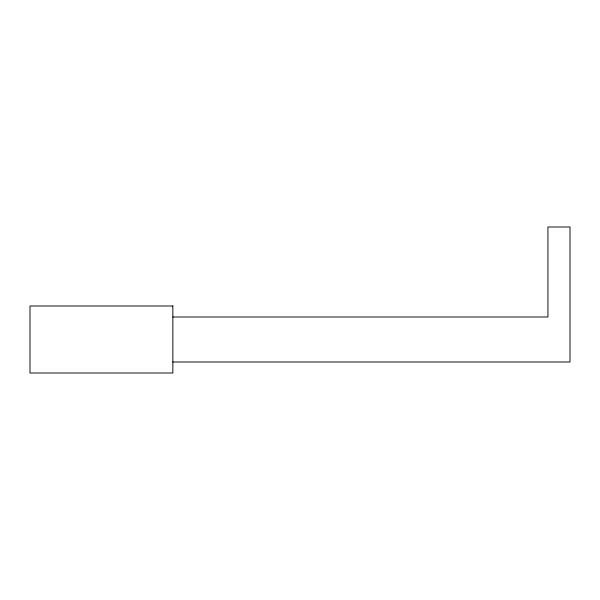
<?xml version="1.0" encoding="UTF-8"?>
<svg xmlns="http://www.w3.org/2000/svg" width="600" height="600" viewBox="0 0 600 600"><rect width="100%" height="100%" fill="white"/><g stroke="black" fill="none" stroke-linecap="round" stroke-linejoin="round"><path stroke-width="0.9" d="M172.86 316.995L547.942 316.995L547.942 226.995L570 226.995L570 361.995L172.86 361.995M172.86 305.993L30 305.993L30 373.005L172.86 373.005L172.86 305.993"/></g></svg>
